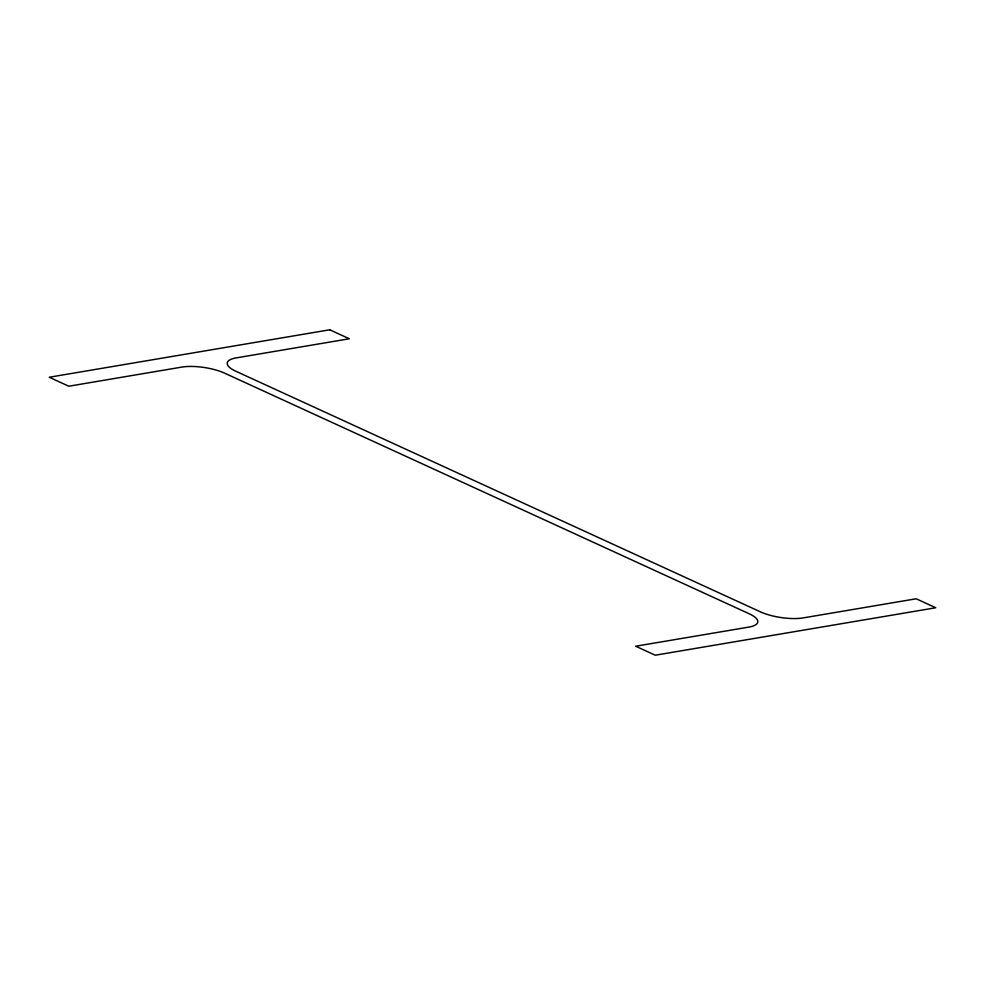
<?xml version="1.0" encoding="UTF-8"?>
<svg xmlns="http://www.w3.org/2000/svg" width="985" height="985" viewBox="0 0 985 985"><rect width="100%" height="100%" fill="white"/><g stroke="black" fill="none" stroke-linecap="round" stroke-linejoin="round"><path stroke-width="1.48" d="M329.753 329.79L49.25 377.243L68.802 386.219L181.806 367.097A30.584 9.394 8.7 0 1 224.605 373.155L749.154 613.754A30.584 9.394 8.7 0 1 748.711 627.125L635.694 646.234L655.247 655.21L935.75 607.757L916.198 598.781L803.194 617.903A30.584 9.394 8.7 0 1 760.395 611.845L235.846 371.246A30.584 9.394 8.7 0 1 236.289 357.875L349.306 338.766L329.753 329.79"/></g></svg>
